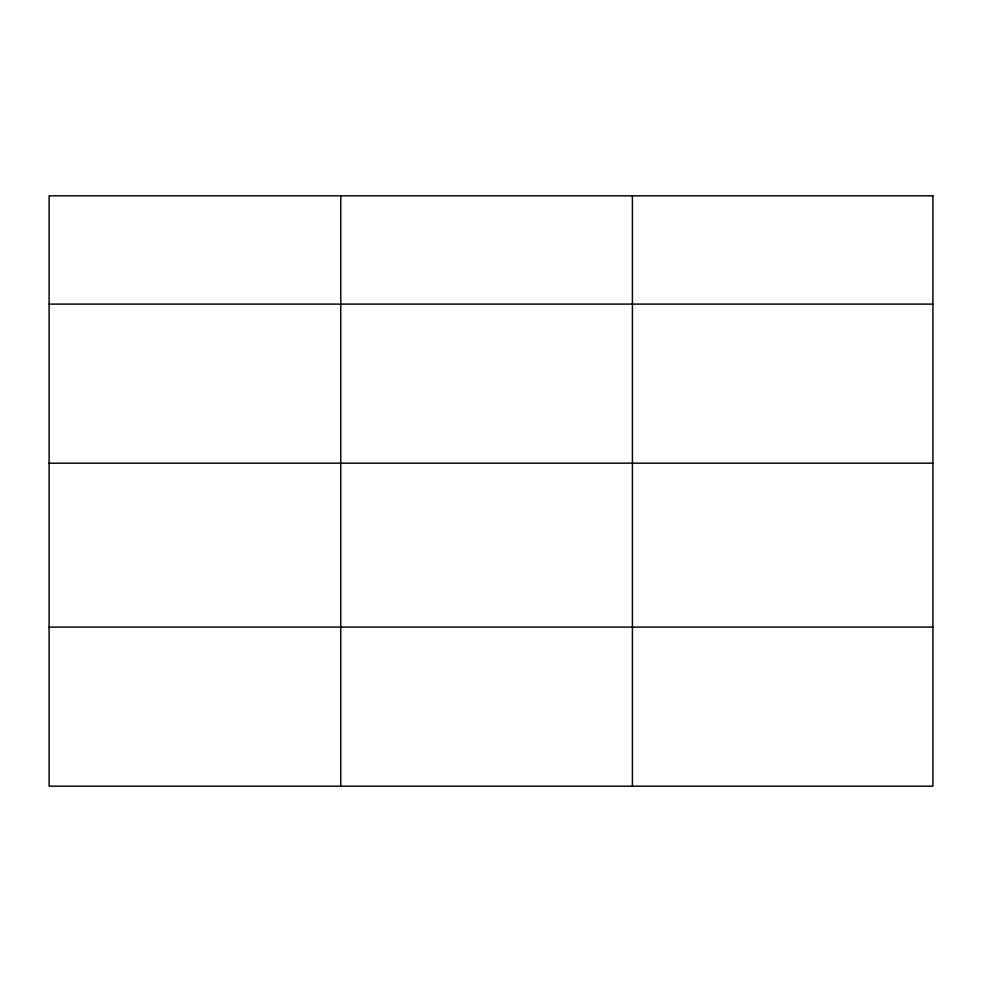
<?xml version="1.0" encoding="UTF-8"?>
<svg xmlns="http://www.w3.org/2000/svg" width="982" height="982" viewBox="0 0 982 982"><rect width="100%" height="100%" fill="white"/><g stroke="black" fill="none" stroke-linecap="round" stroke-linejoin="round"><path stroke-width="1.47" d="M49.1 304.101L932.9 304.101M49.1 463.185L932.9 463.185M49.1 627.093L932.9 627.093M632.408 195.823L632.408 786.177M340.754 195.823L340.754 786.177M932.9 195.823L49.1 195.823L49.1 786.177L932.9 786.177L932.9 195.823"/></g></svg>
